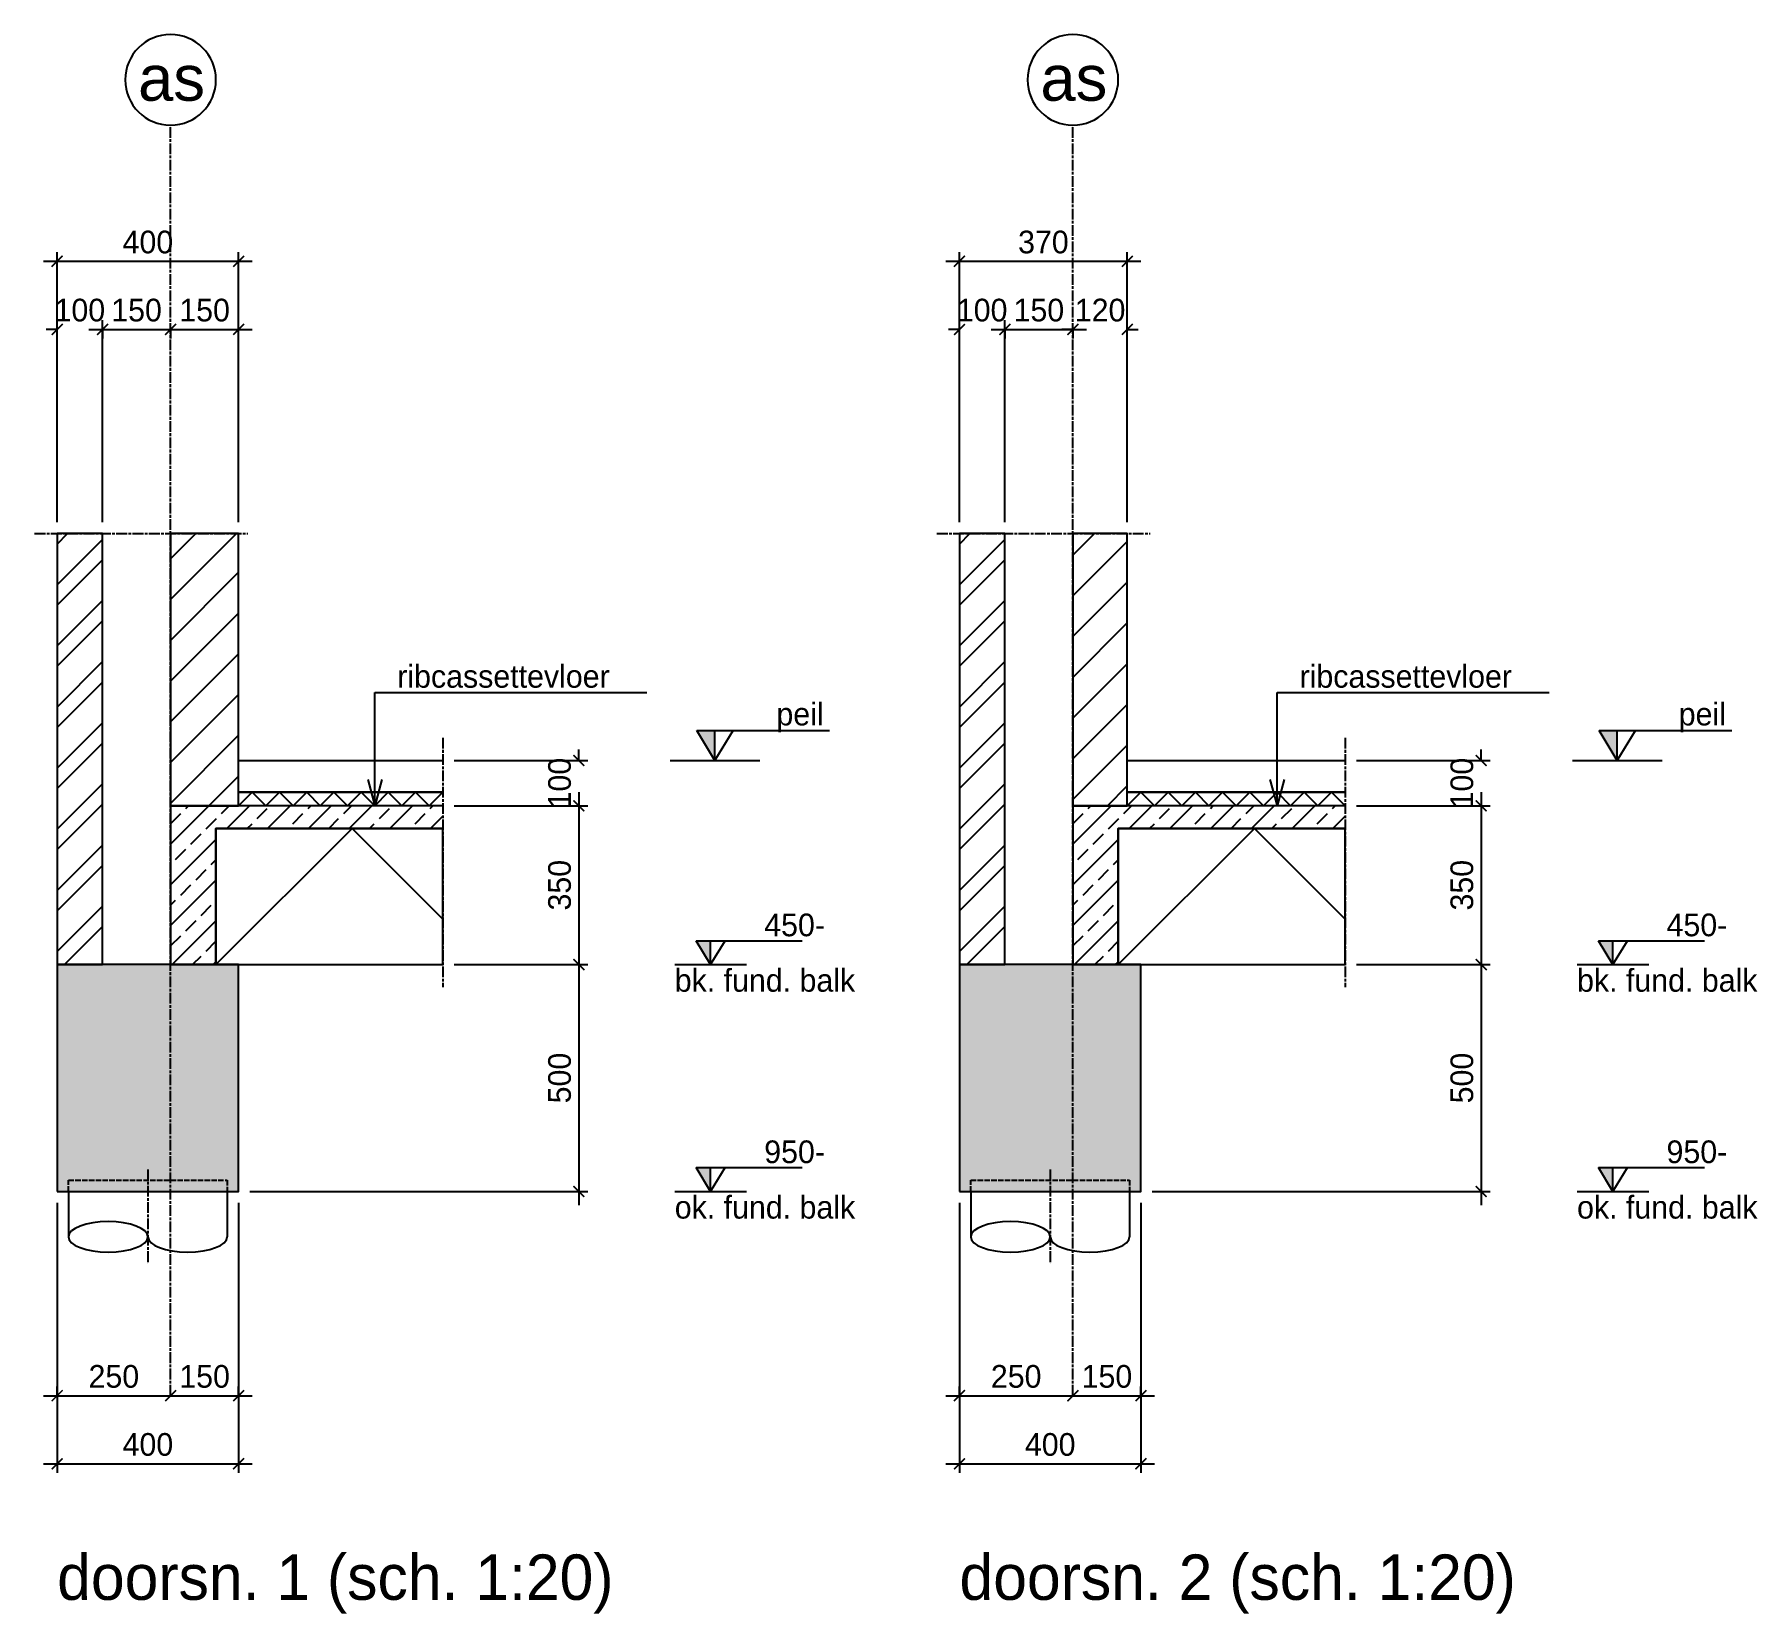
# Model space of a CAD drawing. Header units: millimetres. Extents: x -109306 to 269542, y -22401 to 197206.
# Drawn here: x -56004 to -52206, y 15534 to 19014 of the extents above; entities that cross this region are included whole.
import ezdxf
from ezdxf.enums import TextEntityAlignment as Align

# ---------------------------------------------------------------- set-up
doc = ezdxf.new("R2010")
doc.units = ezdxf.units.MM
doc.linetypes.add('CENTER', pattern=[36, 24, -3, 6, -3])
doc.linetypes.add('DASH', pattern=[15, 12, -3])
for name, color, linetype in [('10', 9, 'DASH'), ('13', 7, 'Continuous'), ('25', 2, 'Continuous'), ('BETON - 18', 1, 'Continuous'), ('BETON - 25', 2, 'Continuous'), ('DIMENSION', 1, 'Continuous'), ('dun', 252, 'Continuous'), ('HATCH', 9, 'Continuous'), ('HATCH-beton', 254, 'Continuous'), ('PAAL', 3, 'Continuous'), ('STAAL-25', 2, 'Continuous'), ('STRAMIEN', 11, 'CENTER'), ('T25', 2, 'Continuous'), ('T50', 4, 'Continuous')]:
    doc.layers.add(name, color=color, linetype=linetype)
doc.styles.get("Standard").update_dxf_attribs({"font": ''})
doc.styles.add('STRAMIEN', font='arial.ttf')
doc.styles.get('Standard').set_extended_font_data('Century Gothic')
doc.dimstyles.new('1-20', dxfattribs={"dimscale": 20, "dimtxt": 2.5, "dimasz": 1.2, "dimexe": 1, "dimexo": 0, "dimgap": 0.8, "dimtad": 1, "dimdec": 0, "dimzin": 12, "dimdsep": 46, "dimtxsty": 'Standard', "dimblk1": 'ARCHTICK', "dimblk2": 'ARCHTICK', "dimsah": 1, "dimcen": 0.09, "dimdle": 1.5, "dimclrd": 256, "dimclre": 254, "dimclrt": 2, "dimadec": 0, "dimazin": 0, "dimtfac": 1, "dimtdec": 0, "dimtix": 1, "dimtofl": 0, "dimtmove": 2, "dimatfit": 3, "dimldrblk": 'ARCHTICK', "dimfxl": 1, "dimtolj": 1, "dimtzin": 0, "dimarcsym": 0})

# ---------------------------------------------------------------- blocks, each defined once
blk = doc.blocks.new('_ARCHTICK')
at = {"color": 0, "linetype": 'ByBlock', "const_width": 0.15}
blk.add_lwpolyline([(-0.5, -0.5), (0.5, 0.5)], dxfattribs=at)
blk = doc.blocks.new('*D144')
at = {"layer": 'Defpoints', "color": 0, "transparency": 16777216}
for p in [(-55079.1, 17413.7), (-55079.1, 17313.7), (-54804.1, 17313.7)]:
    blk.add_point(p, dxfattribs=at)
at = {"layer": 'DIMENSION', "lineweight": -2, "transparency": 16777216}
for p, q in [((-54804.1, 17413.7), (-54804.1, 17437.7)), ((-54804.1, 17313.7), (-54804.1, 17289.7))]:
    blk.add_line(p, q, dxfattribs=at)
at = {"layer": 'DIMENSION', "color": 254, "lineweight": -2, "transparency": 16777216}
for p, q in [((-55079.1, 17413.7), (-54784.1, 17413.7)), ((-55079.1, 17313.7), (-54784.1, 17313.7))]:
    blk.add_line(p, q, dxfattribs=at)
at = {"layer": 'DIMENSION', "lineweight": -2, "transparency": 16777216, "xscale": 23.99999999999998, "yscale": 23.99999999999998, "zscale": 23.99999999999998}
for p, rotation in [((-54804.1, 17413.7), 270), ((-54804.1, 17313.7), 90)]:
    blk.add_blockref('_ARCHTICK', p, dxfattribs=dict(at, rotation=rotation))
at = {"layer": 'DIMENSION', "color": 2, "transparency": 16777216, "insert": (-54846.4, 17363.7), "char_height": 50, "attachment_point": 5, "rotation": 90}
blk.add_mtext('\\A1;100', dxfattribs=at)
blk = doc.blocks.new('*D145')
at = {"layer": 'Defpoints', "color": 0, "transparency": 16777216}
for p in [(-54942.4, 17313.7), (-55079.1, 16963.7), (-54804.1, 16963.7)]:
    blk.add_point(p, dxfattribs=at)
at = {"layer": 'DIMENSION', "lineweight": -2, "transparency": 16777216}
blk.add_line((-54804.1, 17343.7), (-54804.1, 16933.7), dxfattribs=at)
at = {"layer": 'DIMENSION', "color": 254, "lineweight": -2, "transparency": 16777216}
for p, q in [((-54942.4, 17313.7), (-54784.1, 17313.7)), ((-55079.1, 16963.7), (-54784.1, 16963.7))]:
    blk.add_line(p, q, dxfattribs=at)
at = {"layer": 'DIMENSION', "lineweight": -2, "transparency": 16777216, "xscale": 23.99999999999998, "yscale": 23.99999999999998, "zscale": 23.99999999999998}
for p, rotation in [((-54804.1, 17313.7), 90), ((-54804.1, 16963.7), 270)]:
    blk.add_blockref('_ARCHTICK', p, dxfattribs=dict(at, rotation=rotation))
at = {"layer": 'DIMENSION', "color": 2, "transparency": 16777216, "insert": (-54846.4, 17138.7), "char_height": 50, "attachment_point": 5, "rotation": 90}
blk.add_mtext('\\A1;350', dxfattribs=at)
blk = doc.blocks.new('*D146')
at = {"layer": 'Defpoints', "color": 0, "transparency": 16777216}
for p in [(-55954.1, 16438.7), (-55554.1, 16438.7), (-55554.1, 15863.7)]:
    blk.add_point(p, dxfattribs=at)
at = {"layer": 'DIMENSION', "color": 254, "lineweight": -2, "transparency": 16777216}
for p, q in [((-55954.1, 16438.7), (-55954.1, 15843.7)), ((-55554.1, 16438.7), (-55554.1, 15843.7))]:
    blk.add_line(p, q, dxfattribs=at)
at = {"layer": 'DIMENSION', "lineweight": -2, "transparency": 16777216}
blk.add_line((-55984.1, 15863.7), (-55524.1, 15863.7), dxfattribs=at)
at = {"layer": 'DIMENSION', "lineweight": -2, "transparency": 16777216, "xscale": 23.99999999999998, "yscale": 23.99999999999998, "zscale": 23.99999999999998, "rotation": 180}
blk.add_blockref('_ARCHTICK', (-55954.1, 15863.7), dxfattribs=at)
at = {"layer": 'DIMENSION', "lineweight": -2, "transparency": 16777216, "xscale": 23.99999999999998, "yscale": 23.99999999999998, "zscale": 23.99999999999998}
blk.add_blockref('_ARCHTICK', (-55554.1, 15863.7), dxfattribs=at)
at = {"layer": 'DIMENSION', "color": 2, "transparency": 16777216, "insert": (-55754.1, 15905.9), "char_height": 50, "attachment_point": 5}
blk.add_mtext('\\A1;400', dxfattribs=at)
blk = doc.blocks.new('*D147')
at = {"layer": 'Defpoints', "color": 0, "transparency": 16777216}
for p in [(-54915, 16963.7), (-55529.1, 16463.7), (-54804.1, 16463.7)]:
    blk.add_point(p, dxfattribs=at)
at = {"layer": 'DIMENSION', "lineweight": -2, "transparency": 16777216}
blk.add_line((-54804.1, 16993.7), (-54804.1, 16433.7), dxfattribs=at)
at = {"layer": 'DIMENSION', "color": 254, "lineweight": -2, "transparency": 16777216}
for p, q in [((-54915, 16963.7), (-54784.1, 16963.7)), ((-55529.1, 16463.7), (-54784.1, 16463.7))]:
    blk.add_line(p, q, dxfattribs=at)
at = {"layer": 'DIMENSION', "lineweight": -2, "transparency": 16777216, "xscale": 23.99999999999998, "yscale": 23.99999999999998, "zscale": 23.99999999999998}
for p, rotation in [((-54804.1, 16963.7), 90), ((-54804.1, 16463.7), 270)]:
    blk.add_blockref('_ARCHTICK', p, dxfattribs=dict(at, rotation=rotation))
at = {"layer": 'DIMENSION', "color": 2, "transparency": 16777216, "insert": (-54846.4, 16713.7), "char_height": 50, "attachment_point": 5, "rotation": 90}
blk.add_mtext('\\A1;500', dxfattribs=at)
blk = doc.blocks.new('A$C680E42B6')
at = {"layer": '13'}
for p in [(144.9, 38.8), (144.9, -38.8)]:
    blk.add_line(p, (0, 0), dxfattribs=at)
blk = doc.blocks.new('A$C0DE41A36')
at = {"layer": 'DIMENSION', "xscale": -0.4, "yscale": 0.4, "zscale": 0.4, "rotation": 180}
blk.add_blockref('A$C680E42B6', (0, 0), dxfattribs=at)
blk = doc.blocks.new('A$C437740AA')
at = {"layer": '13'}
for p, q in [((-135, 0), (-135, 250)), ((-135, 250), (464.9, 250))]:
    blk.add_line(p, q, dxfattribs=at)
at = {"layer": 'STAAL-25', "xscale": -1, "rotation": 270.0000179416438}
blk.add_blockref('A$C0DE41A36', (-135, 0), dxfattribs=at)
at = {"layer": 'T25'}
blk.add_text('ribcassettevloer', height=50, dxfattribs=at).set_placement((-85.3, 260.3))
blk = doc.blocks.new('hoogte')
at = {"layer": 'DIMENSION'}
blk.add_hatch(color=256, dxfattribs=at).paths.add_polyline_path([(1.81, 2.63), (0.21, 2.63), (0.21, 0)])
for p, q in [((1.81, 2.63), (-9.88, 2.63)), ((0.21, 0), (-1.39, 2.63)), ((0.21, 0), (1.81, 2.63)), ((0.21, 0), (0.21, 2.63)), ((4.16, 0), (-3.74, 0))]:
    blk.add_line(p, q, dxfattribs=at)
at = {"layer": 'DIMENSION', "color": 2}
blk.add_attdef('HOOGTE', (-9.82, 3.09), '', height=2, dxfattribs=at)
at = {"layer": 'DIMENSION', "color": 1}
blk.add_attdef('POSITIE', (-9.92, -2.78), '', height=1.8, dxfattribs=at)
blk = doc.blocks.new('*D148')
at = {"layer": 'Defpoints', "color": 0, "transparency": 16777216}
for p in [(-55954.1, 16013.7), (-55704.1, 16013.7), (-55704.1, 16013.7)]:
    blk.add_point(p, dxfattribs=at)
at = {"layer": 'DIMENSION', "color": 254, "lineweight": -2, "transparency": 16777216}
for p, q in [((-55954.1, 16013.7), (-55954.1, 16033.7)), ((-55704.1, 16013.7), (-55704.1, 16033.7))]:
    blk.add_line(p, q, dxfattribs=at)
at = {"layer": 'DIMENSION', "lineweight": -2, "transparency": 16777216}
blk.add_line((-55984.1, 16013.7), (-55674.1, 16013.7), dxfattribs=at)
at = {"layer": 'DIMENSION', "lineweight": -2, "transparency": 16777216, "xscale": 23.99999999999998, "yscale": 23.99999999999998, "zscale": 23.99999999999998, "rotation": 180}
blk.add_blockref('_ARCHTICK', (-55954.1, 16013.7), dxfattribs=at)
at = {"layer": 'DIMENSION', "lineweight": -2, "transparency": 16777216, "xscale": 23.99999999999998, "yscale": 23.99999999999998, "zscale": 23.99999999999998}
blk.add_blockref('_ARCHTICK', (-55704.1, 16013.7), dxfattribs=at)
at = {"layer": 'DIMENSION', "color": 2, "transparency": 16777216, "insert": (-55829.1, 16055.9), "char_height": 50, "attachment_point": 5}
blk.add_mtext('\\A1;250', dxfattribs=at)
blk = doc.blocks.new('*D149')
at = {"layer": 'Defpoints', "color": 0, "transparency": 16777216}
for p in [(-55704.1, 16013.7), (-55554.1, 16013.7), (-55554.1, 16013.7)]:
    blk.add_point(p, dxfattribs=at)
at = {"layer": 'DIMENSION', "color": 254, "lineweight": -2, "transparency": 16777216}
for p, q in [((-55704.1, 16013.7), (-55704.1, 16033.7)), ((-55554.1, 16013.7), (-55554.1, 16033.7))]:
    blk.add_line(p, q, dxfattribs=at)
at = {"layer": 'DIMENSION', "lineweight": -2, "transparency": 16777216}
blk.add_line((-55734.1, 16013.7), (-55524.1, 16013.7), dxfattribs=at)
at = {"layer": 'DIMENSION', "lineweight": -2, "transparency": 16777216, "xscale": 23.99999999999998, "yscale": 23.99999999999998, "zscale": 23.99999999999998, "rotation": 180}
blk.add_blockref('_ARCHTICK', (-55704.1, 16013.7), dxfattribs=at)
at = {"layer": 'DIMENSION', "lineweight": -2, "transparency": 16777216, "xscale": 23.99999999999998, "yscale": 23.99999999999998, "zscale": 23.99999999999998}
blk.add_blockref('_ARCHTICK', (-55554.1, 16013.7), dxfattribs=at)
at = {"layer": 'DIMENSION', "color": 2, "transparency": 16777216, "insert": (-55629.1, 16055.9), "char_height": 50, "attachment_point": 5}
blk.add_mtext('\\A1;150', dxfattribs=at)
blk = doc.blocks.new('*D150')
at = {"layer": 'Defpoints', "color": 0, "transparency": 16777216}
for p in [(-55554.1, 18513.7), (-55954.1, 17938.7), (-55554.1, 17938.7)]:
    blk.add_point(p, dxfattribs=at)
at = {"layer": 'DIMENSION', "lineweight": -2, "transparency": 16777216}
blk.add_line((-55984.1, 18513.7), (-55524.1, 18513.7), dxfattribs=at)
at = {"layer": 'DIMENSION', "color": 254, "lineweight": -2, "transparency": 16777216}
for p, q in [((-55954.1, 17938.7), (-55954.1, 18533.7)), ((-55554.1, 17938.7), (-55554.1, 18533.7))]:
    blk.add_line(p, q, dxfattribs=at)
at = {"layer": 'DIMENSION', "lineweight": -2, "transparency": 16777216, "xscale": 23.99999999999998, "yscale": 23.99999999999998, "zscale": 23.99999999999998, "rotation": 180}
blk.add_blockref('_ARCHTICK', (-55954.1, 18513.7), dxfattribs=at)
at = {"layer": 'DIMENSION', "lineweight": -2, "transparency": 16777216, "xscale": 23.99999999999998, "yscale": 23.99999999999998, "zscale": 23.99999999999998}
blk.add_blockref('_ARCHTICK', (-55554.1, 18513.7), dxfattribs=at)
at = {"layer": 'DIMENSION', "color": 2, "transparency": 16777216, "insert": (-55754.1, 18555.9), "char_height": 50, "attachment_point": 5}
blk.add_mtext('\\A1;400', dxfattribs=at)
blk = doc.blocks.new('*D151')
at = {"layer": 'Defpoints', "color": 0, "transparency": 16777216}
for p in [(-55954.1, 18363.7), (-55854.1, 18363.7), (-55854.1, 17938.7)]:
    blk.add_point(p, dxfattribs=at)
at = {"layer": 'DIMENSION', "color": 254, "lineweight": -2, "transparency": 16777216}
for p, q in [((-55954.1, 18363.7), (-55954.1, 18383.7)), ((-55854.1, 17938.7), (-55854.1, 18383.7))]:
    blk.add_line(p, q, dxfattribs=at)
at = {"layer": 'DIMENSION', "lineweight": -2, "transparency": 16777216}
for p, q in [((-55954.1, 18363.7), (-55978.1, 18363.7)), ((-55854.1, 18363.7), (-55830.1, 18363.7))]:
    blk.add_line(p, q, dxfattribs=at)
at = {"layer": 'DIMENSION', "lineweight": -2, "transparency": 16777216, "xscale": 23.99999999999998, "yscale": 23.99999999999998, "zscale": 23.99999999999998}
blk.add_blockref('_ARCHTICK', (-55954.1, 18363.7), dxfattribs=at)
at = {"layer": 'DIMENSION', "lineweight": -2, "transparency": 16777216, "xscale": 23.99999999999998, "yscale": 23.99999999999998, "zscale": 23.99999999999998, "rotation": 180}
blk.add_blockref('_ARCHTICK', (-55854.1, 18363.7), dxfattribs=at)
at = {"layer": 'DIMENSION', "color": 2, "transparency": 16777216, "insert": (-55904.1, 18405.9), "char_height": 50, "attachment_point": 5}
blk.add_mtext('\\A1;100', dxfattribs=at)
blk = doc.blocks.new('*D152')
at = {"layer": 'Defpoints', "color": 0, "transparency": 16777216}
for p in [(-55854.1, 18363.7), (-55704.1, 18363.7), (-55704.1, 18363.7)]:
    blk.add_point(p, dxfattribs=at)
at = {"layer": 'DIMENSION', "lineweight": -2, "transparency": 16777216}
blk.add_line((-55884.1, 18363.7), (-55674.1, 18363.7), dxfattribs=at)
at = {"layer": 'DIMENSION', "color": 254, "lineweight": -2, "transparency": 16777216}
for p, q in [((-55854.1, 18363.7), (-55854.1, 18343.7)), ((-55704.1, 18363.7), (-55704.1, 18343.7))]:
    blk.add_line(p, q, dxfattribs=at)
at = {"layer": 'DIMENSION', "lineweight": -2, "transparency": 16777216, "xscale": 23.99999999999998, "yscale": 23.99999999999998, "zscale": 23.99999999999998, "rotation": 180}
blk.add_blockref('_ARCHTICK', (-55854.1, 18363.7), dxfattribs=at)
at = {"layer": 'DIMENSION', "lineweight": -2, "transparency": 16777216, "xscale": 23.99999999999998, "yscale": 23.99999999999998, "zscale": 23.99999999999998}
blk.add_blockref('_ARCHTICK', (-55704.1, 18363.7), dxfattribs=at)
at = {"layer": 'DIMENSION', "color": 2, "transparency": 16777216, "insert": (-55779.1, 18405.9), "char_height": 50, "attachment_point": 5}
blk.add_mtext('\\A1;150', dxfattribs=at)
blk = doc.blocks.new('*D153')
at = {"layer": 'Defpoints', "color": 0, "transparency": 16777216}
for p in [(-55704.1, 18363.7), (-55554.1, 18363.7), (-55554.1, 18363.7)]:
    blk.add_point(p, dxfattribs=at)
at = {"layer": 'DIMENSION', "color": 254, "lineweight": -2, "transparency": 16777216}
for p, q in [((-55554.1, 18363.7), (-55554.1, 18383.7)), ((-55704.1, 18363.7), (-55704.1, 18343.7))]:
    blk.add_line(p, q, dxfattribs=at)
at = {"layer": 'DIMENSION', "lineweight": -2, "transparency": 16777216}
blk.add_line((-55734.1, 18363.7), (-55524.1, 18363.7), dxfattribs=at)
at = {"layer": 'DIMENSION', "lineweight": -2, "transparency": 16777216, "xscale": 23.99999999999998, "yscale": 23.99999999999998, "zscale": 23.99999999999998, "rotation": 180}
blk.add_blockref('_ARCHTICK', (-55704.1, 18363.7), dxfattribs=at)
at = {"layer": 'DIMENSION', "lineweight": -2, "transparency": 16777216, "xscale": 23.99999999999998, "yscale": 23.99999999999998, "zscale": 23.99999999999998}
blk.add_blockref('_ARCHTICK', (-55554.1, 18363.7), dxfattribs=at)
at = {"layer": 'DIMENSION', "color": 2, "transparency": 16777216, "insert": (-55629.1, 18405.9), "char_height": 50, "attachment_point": 5}
blk.add_mtext('\\A1;150', dxfattribs=at)
blk = doc.blocks.new('STRAMIEN')
at = {"layer": '25'}
blk.add_circle((0, 6), 6, dxfattribs=at)
at = {"layer": 'T50', "style": 'STRAMIEN'}
blk.add_attdef('TAG01', text='', height=5, dxfattribs=at).set_placement((0, 6), align=Align.MIDDLE_CENTER)
blk = doc.blocks.new('*D154')
at = {"layer": 'Defpoints', "color": 0, "transparency": 16777216}
for p in [(-53090.1, 17413.7), (-53090.1, 17313.7), (-52815.1, 17313.7)]:
    blk.add_point(p, dxfattribs=at)
at = {"layer": 'DIMENSION', "lineweight": -2, "transparency": 16777216}
for p, q in [((-52815.1, 17413.7), (-52815.1, 17437.7)), ((-52815.1, 17313.7), (-52815.1, 17289.7))]:
    blk.add_line(p, q, dxfattribs=at)
at = {"layer": 'DIMENSION', "color": 254, "lineweight": -2, "transparency": 16777216}
for p, q in [((-53090.1, 17413.7), (-52795.1, 17413.7)), ((-53090.1, 17313.7), (-52795.1, 17313.7))]:
    blk.add_line(p, q, dxfattribs=at)
at = {"layer": 'DIMENSION', "lineweight": -2, "transparency": 16777216, "xscale": 23.99999999999998, "yscale": 23.99999999999998, "zscale": 23.99999999999998}
for p, rotation in [((-52815.1, 17413.7), 270), ((-52815.1, 17313.7), 90)]:
    blk.add_blockref('_ARCHTICK', p, dxfattribs=dict(at, rotation=rotation))
at = {"layer": 'DIMENSION', "color": 2, "transparency": 16777216, "insert": (-52857.4, 17363.7), "char_height": 50, "attachment_point": 5, "rotation": 90}
blk.add_mtext('\\A1;100', dxfattribs=at)
blk = doc.blocks.new('*D155')
at = {"layer": 'Defpoints', "color": 0, "transparency": 16777216}
for p in [(-52953.4, 17313.7), (-53090.1, 16963.7), (-52815.1, 16963.7)]:
    blk.add_point(p, dxfattribs=at)
at = {"layer": 'DIMENSION', "lineweight": -2, "transparency": 16777216}
blk.add_line((-52815.1, 17343.7), (-52815.1, 16933.7), dxfattribs=at)
at = {"layer": 'DIMENSION', "color": 254, "lineweight": -2, "transparency": 16777216}
for p, q in [((-52953.4, 17313.7), (-52795.1, 17313.7)), ((-53090.1, 16963.7), (-52795.1, 16963.7))]:
    blk.add_line(p, q, dxfattribs=at)
at = {"layer": 'DIMENSION', "lineweight": -2, "transparency": 16777216, "xscale": 23.99999999999998, "yscale": 23.99999999999998, "zscale": 23.99999999999998}
for p, rotation in [((-52815.1, 17313.7), 90), ((-52815.1, 16963.7), 270)]:
    blk.add_blockref('_ARCHTICK', p, dxfattribs=dict(at, rotation=rotation))
at = {"layer": 'DIMENSION', "color": 2, "transparency": 16777216, "insert": (-52857.4, 17138.7), "char_height": 50, "attachment_point": 5, "rotation": 90}
blk.add_mtext('\\A1;350', dxfattribs=at)
blk = doc.blocks.new('*D156')
at = {"layer": 'Defpoints', "color": 0, "transparency": 16777216}
for p in [(-53965.1, 16438.7), (-53565.1, 16438.7), (-53565.1, 15863.7)]:
    blk.add_point(p, dxfattribs=at)
at = {"layer": 'DIMENSION', "color": 254, "lineweight": -2, "transparency": 16777216}
for p, q in [((-53965.1, 16438.7), (-53965.1, 15843.7)), ((-53565.1, 16438.7), (-53565.1, 15843.7))]:
    blk.add_line(p, q, dxfattribs=at)
at = {"layer": 'DIMENSION', "lineweight": -2, "transparency": 16777216}
blk.add_line((-53995.1, 15863.7), (-53535.1, 15863.7), dxfattribs=at)
at = {"layer": 'DIMENSION', "lineweight": -2, "transparency": 16777216, "xscale": 23.99999999999998, "yscale": 23.99999999999998, "zscale": 23.99999999999998, "rotation": 180}
blk.add_blockref('_ARCHTICK', (-53965.1, 15863.7), dxfattribs=at)
at = {"layer": 'DIMENSION', "lineweight": -2, "transparency": 16777216, "xscale": 23.99999999999998, "yscale": 23.99999999999998, "zscale": 23.99999999999998}
blk.add_blockref('_ARCHTICK', (-53565.1, 15863.7), dxfattribs=at)
at = {"layer": 'DIMENSION', "color": 2, "transparency": 16777216, "insert": (-53765.1, 15905.9), "char_height": 50, "attachment_point": 5}
blk.add_mtext('\\A1;400', dxfattribs=at)
blk = doc.blocks.new('*D157')
at = {"layer": 'Defpoints', "color": 0, "transparency": 16777216}
for p in [(-52926, 16963.7), (-53540.1, 16463.7), (-52815.1, 16463.7)]:
    blk.add_point(p, dxfattribs=at)
at = {"layer": 'DIMENSION', "lineweight": -2, "transparency": 16777216}
blk.add_line((-52815.1, 16993.7), (-52815.1, 16433.7), dxfattribs=at)
at = {"layer": 'DIMENSION', "color": 254, "lineweight": -2, "transparency": 16777216}
for p, q in [((-52926, 16963.7), (-52795.1, 16963.7)), ((-53540.1, 16463.7), (-52795.1, 16463.7))]:
    blk.add_line(p, q, dxfattribs=at)
at = {"layer": 'DIMENSION', "lineweight": -2, "transparency": 16777216, "xscale": 23.99999999999998, "yscale": 23.99999999999998, "zscale": 23.99999999999998}
for p, rotation in [((-52815.1, 16963.7), 90), ((-52815.1, 16463.7), 270)]:
    blk.add_blockref('_ARCHTICK', p, dxfattribs=dict(at, rotation=rotation))
at = {"layer": 'DIMENSION', "color": 2, "transparency": 16777216, "insert": (-52857.4, 16713.7), "char_height": 50, "attachment_point": 5, "rotation": 90}
blk.add_mtext('\\A1;500', dxfattribs=at)
blk = doc.blocks.new('*D158')
at = {"layer": 'Defpoints', "color": 0, "transparency": 16777216}
for p in [(-53965.1, 16013.7), (-53715.1, 16013.7), (-53715.1, 16013.7)]:
    blk.add_point(p, dxfattribs=at)
at = {"layer": 'DIMENSION', "color": 254, "lineweight": -2, "transparency": 16777216}
for p, q in [((-53965.1, 16013.7), (-53965.1, 16033.7)), ((-53715.1, 16013.7), (-53715.1, 16033.7))]:
    blk.add_line(p, q, dxfattribs=at)
at = {"layer": 'DIMENSION', "lineweight": -2, "transparency": 16777216}
blk.add_line((-53995.1, 16013.7), (-53685.1, 16013.7), dxfattribs=at)
at = {"layer": 'DIMENSION', "lineweight": -2, "transparency": 16777216, "xscale": 23.99999999999998, "yscale": 23.99999999999998, "zscale": 23.99999999999998, "rotation": 180}
blk.add_blockref('_ARCHTICK', (-53965.1, 16013.7), dxfattribs=at)
at = {"layer": 'DIMENSION', "lineweight": -2, "transparency": 16777216, "xscale": 23.99999999999998, "yscale": 23.99999999999998, "zscale": 23.99999999999998}
blk.add_blockref('_ARCHTICK', (-53715.1, 16013.7), dxfattribs=at)
at = {"layer": 'DIMENSION', "color": 2, "transparency": 16777216, "insert": (-53840.1, 16055.9), "char_height": 50, "attachment_point": 5}
blk.add_mtext('\\A1;250', dxfattribs=at)
blk = doc.blocks.new('*D159')
at = {"layer": 'Defpoints', "color": 0, "transparency": 16777216}
for p in [(-53715.1, 16013.7), (-53565.1, 16013.7), (-53565.1, 16013.7)]:
    blk.add_point(p, dxfattribs=at)
at = {"layer": 'DIMENSION', "color": 254, "lineweight": -2, "transparency": 16777216}
for p, q in [((-53715.1, 16013.7), (-53715.1, 16033.7)), ((-53565.1, 16013.7), (-53565.1, 16033.7))]:
    blk.add_line(p, q, dxfattribs=at)
at = {"layer": 'DIMENSION', "lineweight": -2, "transparency": 16777216}
blk.add_line((-53745.1, 16013.7), (-53535.1, 16013.7), dxfattribs=at)
at = {"layer": 'DIMENSION', "lineweight": -2, "transparency": 16777216, "xscale": 23.99999999999998, "yscale": 23.99999999999998, "zscale": 23.99999999999998, "rotation": 180}
blk.add_blockref('_ARCHTICK', (-53715.1, 16013.7), dxfattribs=at)
at = {"layer": 'DIMENSION', "lineweight": -2, "transparency": 16777216, "xscale": 23.99999999999998, "yscale": 23.99999999999998, "zscale": 23.99999999999998}
blk.add_blockref('_ARCHTICK', (-53565.1, 16013.7), dxfattribs=at)
at = {"layer": 'DIMENSION', "color": 2, "transparency": 16777216, "insert": (-53640.1, 16055.9), "char_height": 50, "attachment_point": 5}
blk.add_mtext('\\A1;150', dxfattribs=at)
blk = doc.blocks.new('*D160')
at = {"layer": 'Defpoints', "color": 0, "transparency": 16777216}
for p in [(-53595.1, 18513.7), (-53965.1, 17938.7), (-53595.1, 17938.7)]:
    blk.add_point(p, dxfattribs=at)
at = {"layer": 'DIMENSION', "lineweight": -2, "transparency": 16777216}
blk.add_line((-53995.1, 18513.7), (-53565.1, 18513.7), dxfattribs=at)
at = {"layer": 'DIMENSION', "color": 254, "lineweight": -2, "transparency": 16777216}
for p, q in [((-53965.1, 17938.7), (-53965.1, 18533.7)), ((-53595.1, 17938.7), (-53595.1, 18533.7))]:
    blk.add_line(p, q, dxfattribs=at)
at = {"layer": 'DIMENSION', "lineweight": -2, "transparency": 16777216, "xscale": 23.99999999999998, "yscale": 23.99999999999998, "zscale": 23.99999999999998, "rotation": 180}
blk.add_blockref('_ARCHTICK', (-53965.1, 18513.7), dxfattribs=at)
at = {"layer": 'DIMENSION', "lineweight": -2, "transparency": 16777216, "xscale": 23.99999999999998, "yscale": 23.99999999999998, "zscale": 23.99999999999998}
blk.add_blockref('_ARCHTICK', (-53595.1, 18513.7), dxfattribs=at)
at = {"layer": 'DIMENSION', "color": 2, "transparency": 16777216, "insert": (-53780.1, 18555.9), "char_height": 50, "attachment_point": 5}
blk.add_mtext('\\A1;370', dxfattribs=at)
blk = doc.blocks.new('*D161')
at = {"layer": 'Defpoints', "color": 0, "transparency": 16777216}
for p in [(-53965.1, 18363.7), (-53865.1, 18363.7), (-53865.1, 17938.7)]:
    blk.add_point(p, dxfattribs=at)
at = {"layer": 'DIMENSION', "color": 254, "lineweight": -2, "transparency": 16777216}
for p, q in [((-53965.1, 18363.7), (-53965.1, 18383.7)), ((-53865.1, 17938.7), (-53865.1, 18383.7))]:
    blk.add_line(p, q, dxfattribs=at)
at = {"layer": 'DIMENSION', "lineweight": -2, "transparency": 16777216}
for p, q in [((-53965.1, 18363.7), (-53989.1, 18363.7)), ((-53865.1, 18363.7), (-53841.1, 18363.7))]:
    blk.add_line(p, q, dxfattribs=at)
at = {"layer": 'DIMENSION', "lineweight": -2, "transparency": 16777216, "xscale": 23.99999999999998, "yscale": 23.99999999999998, "zscale": 23.99999999999998}
blk.add_blockref('_ARCHTICK', (-53965.1, 18363.7), dxfattribs=at)
at = {"layer": 'DIMENSION', "lineweight": -2, "transparency": 16777216, "xscale": 23.99999999999998, "yscale": 23.99999999999998, "zscale": 23.99999999999998, "rotation": 180}
blk.add_blockref('_ARCHTICK', (-53865.1, 18363.7), dxfattribs=at)
at = {"layer": 'DIMENSION', "color": 2, "transparency": 16777216, "insert": (-53915.1, 18405.9), "char_height": 50, "attachment_point": 5}
blk.add_mtext('\\A1;100', dxfattribs=at)
blk = doc.blocks.new('*D162')
at = {"layer": 'Defpoints', "color": 0, "transparency": 16777216}
for p in [(-53865.1, 18363.7), (-53715.1, 18363.7), (-53715.1, 18363.7)]:
    blk.add_point(p, dxfattribs=at)
at = {"layer": 'DIMENSION', "lineweight": -2, "transparency": 16777216}
blk.add_line((-53895.1, 18363.7), (-53685.1, 18363.7), dxfattribs=at)
at = {"layer": 'DIMENSION', "color": 254, "lineweight": -2, "transparency": 16777216}
for p, q in [((-53865.1, 18363.7), (-53865.1, 18343.7)), ((-53715.1, 18363.7), (-53715.1, 18343.7))]:
    blk.add_line(p, q, dxfattribs=at)
at = {"layer": 'DIMENSION', "lineweight": -2, "transparency": 16777216, "xscale": 23.99999999999998, "yscale": 23.99999999999998, "zscale": 23.99999999999998, "rotation": 180}
blk.add_blockref('_ARCHTICK', (-53865.1, 18363.7), dxfattribs=at)
at = {"layer": 'DIMENSION', "lineweight": -2, "transparency": 16777216, "xscale": 23.99999999999998, "yscale": 23.99999999999998, "zscale": 23.99999999999998}
blk.add_blockref('_ARCHTICK', (-53715.1, 18363.7), dxfattribs=at)
at = {"layer": 'DIMENSION', "color": 2, "transparency": 16777216, "insert": (-53790.1, 18405.9), "char_height": 50, "attachment_point": 5}
blk.add_mtext('\\A1;150', dxfattribs=at)
blk = doc.blocks.new('*D163')
at = {"layer": 'Defpoints', "color": 0, "transparency": 16777216}
for p in [(-53715.1, 18363.7), (-53595.1, 18363.7), (-53595.1, 18363.7)]:
    blk.add_point(p, dxfattribs=at)
at = {"layer": 'DIMENSION', "color": 254, "lineweight": -2, "transparency": 16777216}
for p, q in [((-53595.1, 18363.7), (-53595.1, 18383.7)), ((-53715.1, 18363.7), (-53715.1, 18343.7))]:
    blk.add_line(p, q, dxfattribs=at)
at = {"layer": 'DIMENSION', "lineweight": -2, "transparency": 16777216}
for p, q in [((-53715.1, 18363.7), (-53739.1, 18363.7)), ((-53595.1, 18363.7), (-53571.1, 18363.7))]:
    blk.add_line(p, q, dxfattribs=at)
at = {"layer": 'DIMENSION', "lineweight": -2, "transparency": 16777216, "xscale": 23.99999999999998, "yscale": 23.99999999999998, "zscale": 23.99999999999998}
blk.add_blockref('_ARCHTICK', (-53715.1, 18363.7), dxfattribs=at)
at = {"layer": 'DIMENSION', "lineweight": -2, "transparency": 16777216, "xscale": 23.99999999999998, "yscale": 23.99999999999998, "zscale": 23.99999999999998, "rotation": 180}
blk.add_blockref('_ARCHTICK', (-53595.1, 18363.7), dxfattribs=at)
at = {"layer": 'DIMENSION', "color": 2, "transparency": 16777216, "insert": (-53655.1, 18405.9), "char_height": 50, "attachment_point": 5}
blk.add_mtext('\\A1;120', dxfattribs=at)
blk = doc.blocks.new('A$C37C67F26')
at = {"layer": '10'}
blk.add_lwpolyline([(-175, 0), (-175, 25), (175, 25), (175, 0)], dxfattribs=at)
at = {"layer": '13'}
for p, q in [((-175, 0), (-175, -100)), ((175, 0), (175, -100))]:
    blk.add_line(p, q, dxfattribs=at)
at = {"layer": '13', "extrusion": (0, 0, -1)}
blk.add_ellipse((-87.5, -100), major_axis=(-87.5, 0), ratio=0.382785, dxfattribs=at)
at = {"layer": '13'}
blk.add_ellipse((87.5, -100), major_axis=(-87.5, 0), ratio=0.382785, start_param=0.000001, end_param=3.141592, dxfattribs=at)
at = {"layer": 'STRAMIEN'}
blk.add_line((0, 48.6), (0, -158.5), dxfattribs=at)

msp = doc.modelspace()

# ---------------------------------------------------------------- hatches: boundary and pattern name
at = {"layer": 'HATCH'}
h = msp.add_hatch(dxfattribs=at)
h.set_pattern_fill('ANSI32', color=256, scale=10)
h.set_pattern_definition([(45, (-164154.05, 660.67), (-67.35192, 67.35192), []), (45, (-164109.15, 660.67), (-67.35192, 67.35192), [])])
h.paths.add_polyline_path([(-55954.1, 16963.7), (-55854.1, 16963.7), (-55854.1, 17913.7), (-55954.1, 17913.7)])
h = msp.add_hatch(dxfattribs=at)
h.set_pattern_fill('ANSI31', color=256, scale=20)
h.set_pattern_definition([(45, (40530.527, 12795.3), (-44.90128, 44.90128), [])])
h.paths.add_polyline_path([(-55704.1, 17313.7), (-55554.1, 17313.7), (-55554.1, 17913.7), (-55704.1, 17913.7)])
h = msp.add_hatch(dxfattribs=at)
h.set_pattern_fill('ANSI32', color=256, scale=10)
h.set_pattern_definition([(45, (-162165.06, 660.67), (-67.35192, 67.35192), []), (45, (-162120.16, 660.67), (-67.35192, 67.35192), [])])
h.paths.add_polyline_path([(-53965.1, 16963.7), (-53865.1, 16963.7), (-53865.1, 17913.7), (-53965.1, 17913.7)])
h = msp.add_hatch(dxfattribs=at)
h.set_pattern_fill('ANSI31', color=256, scale=20)
h.set_pattern_definition([(45, (39547.92, 12795.3), (-44.90128, 44.90128), [])])
h.paths.add_polyline_path([(-53715.1, 17313.7), (-53595.1, 17313.7), (-53595.1, 17913.7), (-53715.1, 17913.7)])
h = msp.add_hatch(dxfattribs=at)
h.set_pattern_fill('ANSI33', color=256, scale=10, style=0)
h.set_pattern_definition([(45, (40530.527, 12795.3), (-44.90128, 44.90128), []), (45, (40575.43, 12795.3), (-44.90128, 44.90128), [31.75, -15.875])])
h.paths.add_polyline_path([(-55604.1, 16963.7), (-55704.1, 16963.7), (-55704.1, 17313.7), (-55104.1, 17313.7), (-55104.1, 17263.7), (-55604.1, 17263.7)])
h = msp.add_hatch(dxfattribs=at)
h.set_pattern_fill('ANSI33', color=256, scale=10, style=0)
h.set_pattern_definition([(45, (42519.52, 12795.3), (-44.90128, 44.90128), []), (45, (42564.42, 12795.3), (-44.90128, 44.90128), [31.75, -15.875])])
h.paths.add_polyline_path([(-53615.1, 16963.7), (-53715.1, 16963.7), (-53715.1, 17313.7), (-53115.1, 17313.7), (-53115.1, 17263.7), (-53615.1, 17263.7)])
h = msp.add_hatch(color=254, dxfattribs=at)
h.dxf.hatch_style = 1
h.paths.add_polyline_path([(-55954.1, 16463.7), (-55554.1, 16463.7), (-55554.1, 16963.7), (-55954.1, 16963.7)])
h = msp.add_hatch(color=254, dxfattribs=at)
h.dxf.hatch_style = 1
h.paths.add_polyline_path([(-53965.1, 16463.7), (-53565.1, 16463.7), (-53565.1, 16963.7), (-53965.1, 16963.7)])
at = {"layer": 'HATCH-beton'}
h = msp.add_hatch(color=254, dxfattribs=at)
h.dxf.hatch_style = 1
h.paths.add_polyline_path([(-55954.1, 16463.7), (-55554.1, 16463.7), (-55554.1, 16963.7), (-55954.1, 16963.7)])
h = msp.add_hatch(color=254, dxfattribs=at)
h.dxf.hatch_style = 1
h.paths.add_polyline_path([(-53965.1, 16463.7), (-53565.1, 16463.7), (-53565.1, 16963.7), (-53965.1, 16963.7)])

# ---------------------------------------------------------------- linework, layer by layer
at = {"layer": 'BETON - 18'}
for points in [[(-55954.1, 16963.7), (-55854.1, 16963.7), (-55854.1, 17913.7), (-55954.1, 17913.7)], [(-55704.1, 17313.7), (-55554.1, 17313.7), (-55554.1, 17913.7), (-55704.1, 17913.7)], [(-53965.1, 16963.7), (-53865.1, 16963.7), (-53865.1, 17913.7), (-53965.1, 17913.7)], [(-53715.1, 17313.7), (-53595.1, 17313.7), (-53595.1, 17913.7), (-53715.1, 17913.7)], [(-55604.1, 16963.7), (-55104.1, 16963.7), (-55104.1, 17263.7), (-55604.1, 17263.7)], [(-53615.1, 16963.7), (-53115.1, 16963.7), (-53115.1, 17263.7), (-53615.1, 17263.7)]]:
    msp.add_lwpolyline(points, close=True, dxfattribs=at)
for points in [[(-55104.1, 17313.7), (-55704.1, 17313.7), (-55704.1, 17313.7), (-55704.1, 16963.7), (-55604.1, 16963.7), (-55604.1, 17263.7), (-55104.1, 17263.7)], [(-53115.1, 17313.7), (-53715.1, 17313.7), (-53715.1, 17313.7), (-53715.1, 16963.7), (-53615.1, 16963.7), (-53615.1, 17263.7), (-53115.1, 17263.7)], [(-55604.1, 16963.7), (-55304.1, 17263.7), (-55104.1, 17063.7)], [(-53615.1, 16963.7), (-53315.1, 17263.7), (-53115.1, 17063.7)]]:
    msp.add_lwpolyline(points, dxfattribs=at)
at = {"layer": 'BETON - 25'}
for points in [[(-55954.1, 16463.7), (-55554.1, 16463.7), (-55554.1, 16963.7), (-55954.1, 16963.7)], [(-53965.1, 16463.7), (-53565.1, 16463.7), (-53565.1, 16963.7), (-53965.1, 16963.7)]]:
    msp.add_lwpolyline(points, close=True, dxfattribs=at)
at = {"layer": 'dun'}
for points in [[(-55104.1, 17343.7), (-55554.1, 17343.7), (-55554.1, 17351.7), (-55554.1, 17351.7), (-55554.1, 17389.7), (-55554.1, 17389.7), (-55554.1, 17413.7), (-55104.1, 17413.7)], [(-53115.1, 17343.7), (-53595.1, 17343.7), (-53595.1, 17351.7), (-53595.1, 17351.7), (-53595.1, 17389.7), (-53595.1, 17389.7), (-53595.1, 17413.7), (-53115.1, 17413.7)], [(-55104.1, 17313.7), (-55554.1, 17313.7), (-55554.1, 17343.7), (-55104.1, 17343.7)], [(-55554.1, 17313.7), (-55524.1, 17343.7), (-55494.1, 17313.7), (-55464.1, 17343.7), (-55434.1, 17313.7), (-55404.1, 17343.7), (-55374.1, 17313.7), (-55344.1, 17343.7), (-55314.1, 17313.7), (-55284.1, 17343.7), (-55254.1, 17313.7), (-55224.1, 17343.7), (-55194.1, 17313.7), (-55164.1, 17343.7), (-55134.1, 17313.7), (-55104.1, 17343.7)], [(-53115.1, 17313.7), (-53595.1, 17313.7), (-53595.1, 17343.7), (-53115.1, 17343.7)], [(-53595.1, 17313.7), (-53565.1, 17343.7), (-53535.1, 17313.7), (-53505.1, 17343.7), (-53475.1, 17313.7), (-53445.1, 17343.7), (-53415.1, 17313.7), (-53385.1, 17343.7), (-53355.1, 17313.7), (-53325.1, 17343.7), (-53295.1, 17313.7), (-53265.1, 17343.7), (-53235.1, 17313.7), (-53205.1, 17343.7), (-53175.1, 17313.7), (-53145.1, 17343.7), (-53115.1, 17313.7)]]:
    msp.add_lwpolyline(points, dxfattribs=at)
at = {"layer": 'STRAMIEN'}
for p, q in [((-55704.1, 16013.7), (-55704.1, 18813.7)), ((-53715.1, 16013.7), (-53715.1, 18813.7))]:
    msp.add_line(p, q, dxfattribs=at)
for points in [[(-56004.1, 17913.7), (-55534.1, 17913.7)], [(-54015.1, 17913.7), (-53545.1, 17913.7)], [(-55104.1, 17463.7), (-55104.1, 16913.7)], [(-53115.1, 17463.7), (-53115.1, 16913.7)]]:
    msp.add_lwpolyline(points, dxfattribs=at)

# ---------------------------------------------------------------- block references
at = {"layer": 'DIMENSION'}
ref = msp.add_blockref('hoogte', (-54498.9, 17413.7), dxfattribs=dict(at, xscale=-25, yscale=25, zscale=25))
ref.add_attrib('HOOGTE', 'peil', (-54368.6, 17490.9), dxfattribs={"color": 2, "height": 50})
ref = msp.add_blockref('hoogte', (-52509.9, 17413.7), dxfattribs=dict(at, xscale=-25, yscale=25, zscale=25))
ref.add_attrib('HOOGTE', 'peil', (-52379.6, 17490.9), dxfattribs={"color": 2, "height": 50})
ref = msp.add_blockref('hoogte', (-54509.4, 16963.7), dxfattribs=dict(at, xscale=-20, yscale=20, zscale=25))
ref.add_attrib('HOOGTE', '450-', (-54395.5, 17026.2), dxfattribs={"color": 2, "height": 50})
ref.add_attrib('POSITIE', 'bk. fund. balk', (-54592.7, 16904), dxfattribs={"color": 1, "height": 50})
ref = msp.add_blockref('hoogte', (-52520.4, 16963.7), dxfattribs=dict(at, xscale=-20, yscale=20, zscale=25))
ref.add_attrib('HOOGTE', '450-', (-52406.5, 17026.2), dxfattribs={"color": 2, "height": 50})
ref.add_attrib('POSITIE', 'bk. fund. balk', (-52603.7, 16904), dxfattribs={"color": 1, "height": 50})
ref = msp.add_blockref('hoogte', (-54509.4, 16463.7), dxfattribs=dict(at, xscale=-20, yscale=20, zscale=25))
ref.add_attrib('HOOGTE', '950-', (-54395.5, 16526.2), dxfattribs={"color": 2, "height": 50})
ref.add_attrib('POSITIE', 'ok. fund. balk', (-54592.7, 16404), dxfattribs={"color": 1, "height": 50})
ref = msp.add_blockref('hoogte', (-52520.4, 16463.7), dxfattribs=dict(at, xscale=-20, yscale=20, zscale=25))
ref.add_attrib('HOOGTE', '950-', (-52406.5, 16526.2), dxfattribs={"color": 2, "height": 50})
ref.add_attrib('POSITIE', 'ok. fund. balk', (-52603.7, 16404), dxfattribs={"color": 1, "height": 50})
at = {"layer": 'PAAL'}
for p in [(-55754.1, 16463.7), (-53765.1, 16463.7)]:
    msp.add_blockref('A$C37C67F26', p, dxfattribs=at)
at = {"layer": 'STRAMIEN', "linetype": 'ByBlock'}
ref = msp.add_blockref('STRAMIEN', (-55704.1, 18813.7), dxfattribs=dict(at, xscale=-16.66666666618548, yscale=16.66666666618548, zscale=16.66666666618548))
ref.add_attrib('TAG01', 'as', dxfattribs={"layer": '0', "color": 4, "linetype": 'Continuous', "height": 100, "style": 'STRAMIEN'}).set_placement((-55702, 18867.6), align=Align.CENTER)
ref = msp.add_blockref('STRAMIEN', (-53715.1, 18813.7), dxfattribs=dict(at, xscale=-16.66666666618548, yscale=16.66666666618548, zscale=16.66666666618548))
ref.add_attrib('TAG01', 'as', dxfattribs={"layer": '0', "color": 4, "linetype": 'Continuous', "height": 100, "style": 'STRAMIEN'}).set_placement((-53713, 18867.6), align=Align.CENTER)
at = {"layer": 'STRAMIEN'}
for p in [(-55119.1, 17313.7), (-53130.1, 17313.7)]:
    msp.add_blockref('A$C437740AA', p, dxfattribs=at)

# ---------------------------------------------------------------- texts
at = {"layer": 'T50'}
for s, p in [('doorsn. 1 (sch. 1:20)', (-55954.1, 15563.7)), ('doorsn. 2 (sch. 1:20)', (-53965.1, 15563.7))]:
    msp.add_text(s, height=100, dxfattribs=at).set_placement(p)

# ---------------------------------------------------------------- dimensions: what is measured, and where the dimension line sits
at = {"layer": 'DIMENSION'}
for base, p1, p2, picture, middle in [((-55554.1, 18513.7), (-55954.1, 17938.7), (-55554.1, 17938.7), '*D150', (-55754.1, 18555.9)), ((-53595.1, 18513.7), (-53965.1, 17938.7), (-53595.1, 17938.7), '*D160', (-53780.1, 18555.9)), ((-55854.1, 18363.7), (-55954.1, 18363.7), (-55854.1, 17938.7), '*D151', (-55904.1, 18405.9)), ((-55704.1, 18363.7), (-55854.1, 18363.7), (-55704.1, 18363.7), '*D152', (-55779.1, 18405.9)), ((-55554.1, 18363.7), (-55704.1, 18363.7), (-55554.1, 18363.7), '*D153', (-55629.1, 18405.9)), ((-53865.1, 18363.7), (-53965.1, 18363.7), (-53865.1, 17938.7), '*D161', (-53915.1, 18405.9)), ((-53715.1, 18363.7), (-53865.1, 18363.7), (-53715.1, 18363.7), '*D162', (-53790.1, 18405.9)), ((-53595.1, 18363.7), (-53715.1, 18363.7), (-53595.1, 18363.7), '*D163', (-53655.1, 18405.9)), ((-55554.1, 15863.7), (-55954.1, 16438.7), (-55554.1, 16438.7), '*D146', (-55754.1, 15905.9)), ((-53565.1, 15863.7), (-53965.1, 16438.7), (-53565.1, 16438.7), '*D156', (-53765.1, 15905.9)), ((-55704.1, 16013.7), (-55954.1, 16013.7), (-55704.1, 16013.7), '*D148', (-55829.1, 16055.9)), ((-55554.1, 16013.7), (-55704.1, 16013.7), (-55554.1, 16013.7), '*D149', (-55629.1, 16055.9)), ((-53715.1, 16013.7), (-53965.1, 16013.7), (-53715.1, 16013.7), '*D158', (-53840.1, 16055.9)), ((-53565.1, 16013.7), (-53715.1, 16013.7), (-53565.1, 16013.7), '*D159', (-53640.1, 16055.9))]:
    dim = msp.add_linear_dim(base=base, p1=p1, p2=p2, dimstyle='1-20', dxfattribs=at)
    dim.commit()
    dim.dimension.update_dxf_attribs({"geometry": picture, "text_midpoint": middle})
for base, p1, p2, picture, middle in [((-54804.1, 17313.7), (-55079.1, 17413.7), (-55079.1, 17313.7), '*D144', (-54846.4, 17363.7)), ((-52815.1, 17313.7), (-53090.1, 17413.7), (-53090.1, 17313.7), '*D154', (-52857.4, 17363.7)), ((-54804.1, 16963.7), (-54942.4, 17313.7), (-55079.1, 16963.7), '*D145', (-54846.4, 17138.7)), ((-52815.1, 16963.7), (-52953.4, 17313.7), (-53090.1, 16963.7), '*D155', (-52857.4, 17138.7)), ((-54804.1, 16463.7), (-54915, 16963.7), (-55529.1, 16463.7), '*D147', (-54846.4, 16713.7)), ((-52815.1, 16463.7), (-52926, 16963.7), (-53540.1, 16463.7), '*D157', (-52857.4, 16713.7))]:
    dim = msp.add_linear_dim(base=base, p1=p1, p2=p2, angle=90, dimstyle='1-20', dxfattribs=at)
    dim.commit()
    dim.dimension.update_dxf_attribs({"geometry": picture, "text_midpoint": middle})

doc.saveas('drawing.dxf')
